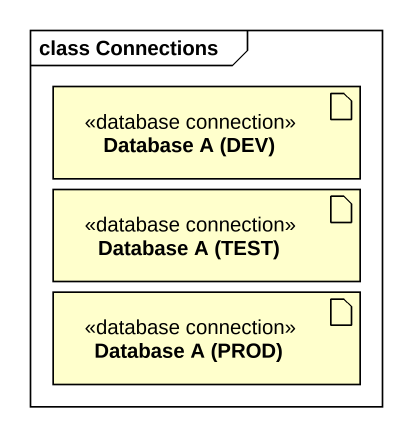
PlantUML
@startuml
mainframe class Connections
artifact "Database A (DEV)" as Database_A_DEV <<database connection>>
artifact "Database A (TEST)" as Database_A_TEST <<database connection>>
artifact "Database A (PROD)" as Database_A_PROD <<database connection>>
@enduml
